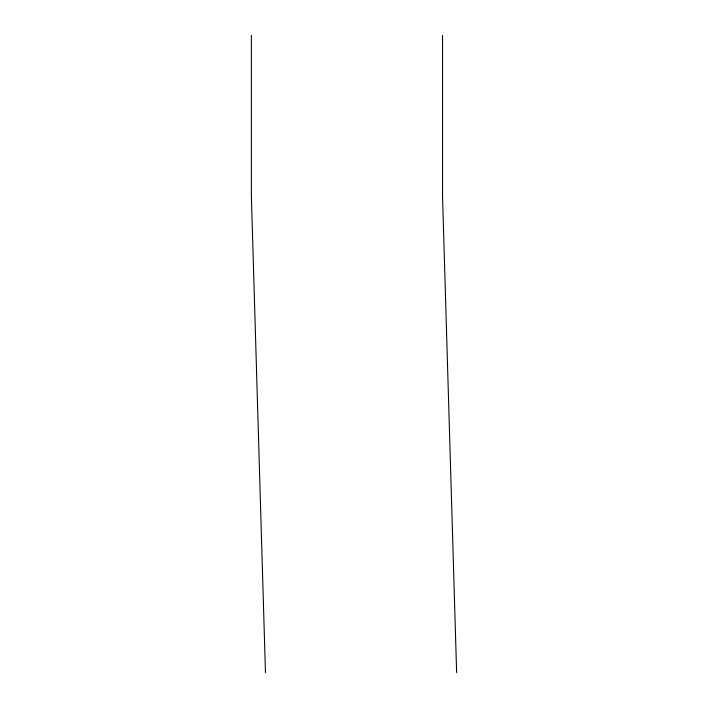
<?xml version="1.0" encoding="UTF-8"?>
<svg xmlns="http://www.w3.org/2000/svg" width="708" height="708" viewBox="0 0 708 708"><rect width="100%" height="100%" fill="white"/><g stroke="black" fill="none" stroke-linecap="round" stroke-linejoin="round"><path stroke-width="1.06" d="M456.625 672.6L442.535 196.204L442.535 35.4M265.465 672.6L251.375 196.204L251.375 35.4"/></g></svg>
